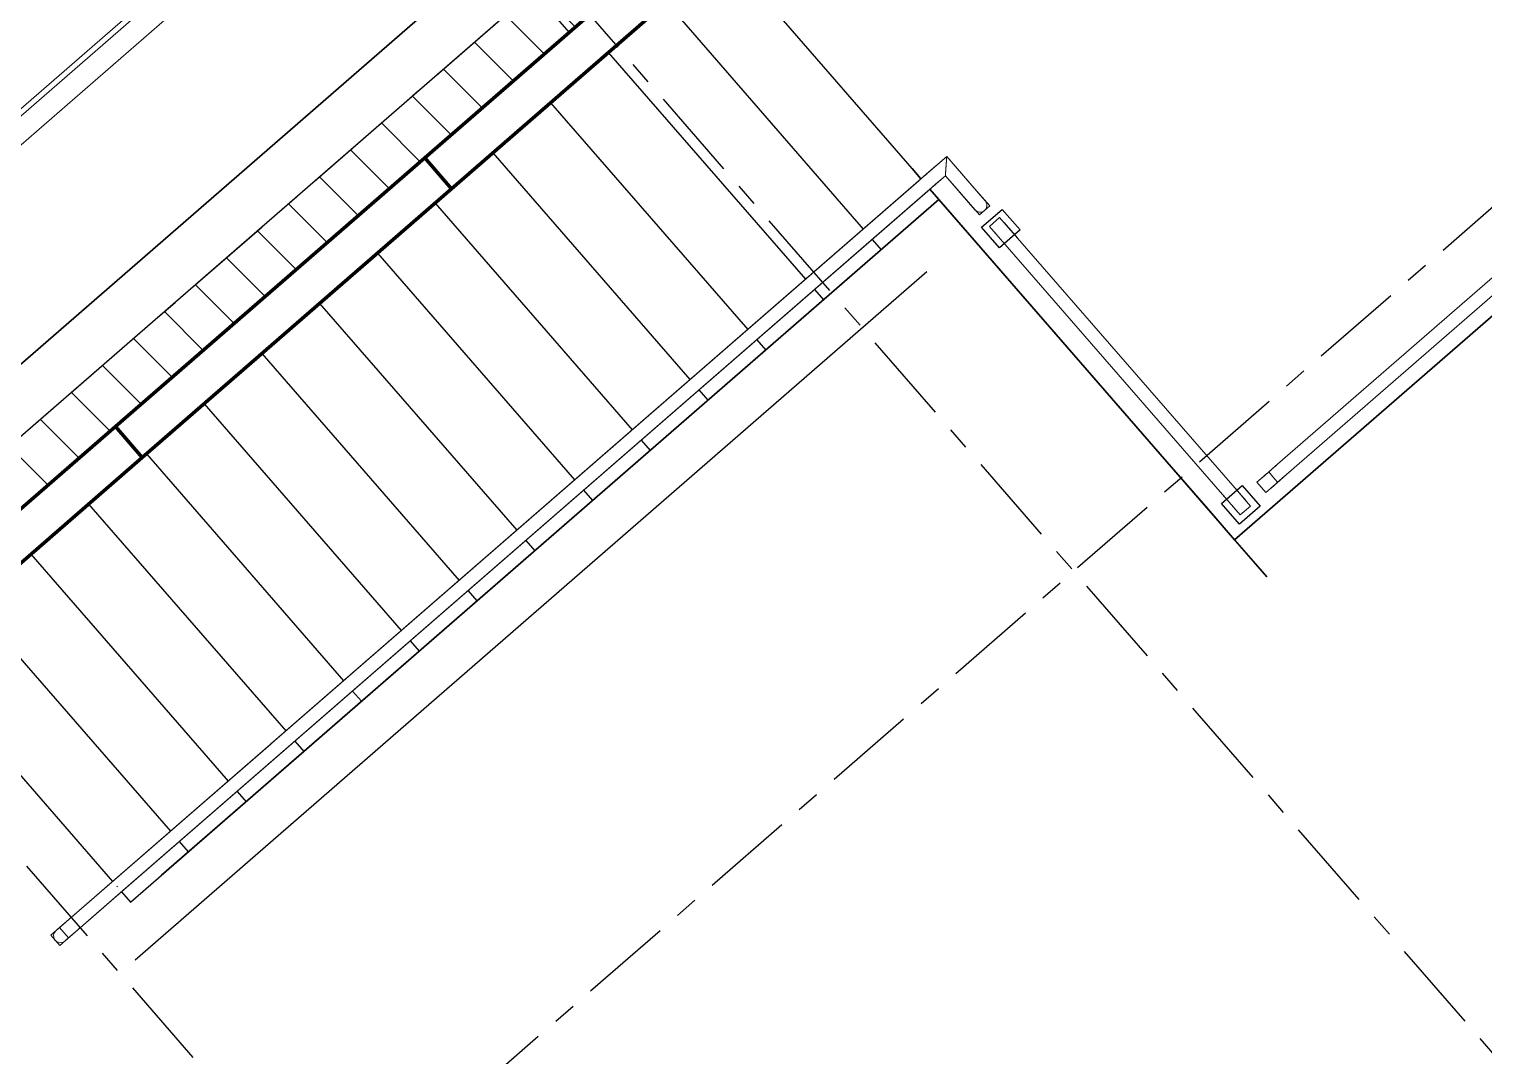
# Model space of a CAD drawing. Header units: millimetres. Extents: x -25371 to 2282244, y -90657 to 147824.
# Drawn here: x 2094679 to 2100004, y 10923 to 14682 of the extents above; entities that cross this region are included whole.
import ezdxf
from ezdxf.enums import TextEntityAlignment as Align

# ---------------------------------------------------------------- set-up
doc = ezdxf.new("R2010")
doc.units = ezdxf.units.MM
doc.linetypes.add('CENTER', pattern=[50.8, 31.75, -6.35, 6.35, -6.35])
doc.linetypes.add('TA_GL_000.90000', pattern=[2.475, 0.9, -0.225, 0.225, -0.225, 0.9])
for name, color, linetype in [('000 - 0_SYM_DWG_GRIDLINE_MAIN_COLOR_251', 7, 'Continuous'), ('000 - 0_SYM_DWG_SLOPE-SYM_TEXT_COLOR_3', 7, 'Continuous'), ('000 - EXISTING_BUILDING_MAIN_COLOR_1', 7, 'Continuous'), ('000 - EXISTING_BUILDING_MAIN_COLOR_251', 7, 'Continuous'), ('000 - GRID', 7, 'CENTER')]:
    doc.layers.add(name, color=color, linetype=linetype)
doc.styles.add('Arial', font='arial.ttf', dxfattribs={"height": 300})
doc.styles.add('TA', font='', dxfattribs={"height": 4.5})
doc.styles.get('TA').set_extended_font_data('Cordia New')

# ---------------------------------------------------------------- blocks, each defined once
blk = doc.blocks.new('ME_LIFT_CAR_STANDARD - S-2500Wx3300D-5440784-2505-01 EGRESS LEVEL PLAN')
at = {"layer": '000 - EXISTING_BUILDING_MAIN_COLOR_1', "color": 7, "lineweight": 9}
for p, q in [((-850, 2880), (-850, 250)), ((-850, 2880), (850, 2880)), ((850, 2880), (850, 250)), ((-770, 2800), (770, 2800)), ((-770, 2800), (-770, 250)), ((-750, 2800), (-750, 280)), ((-750, 2780), (750, 2780)), ((750, 2800), (750, 280)), ((770, 2800), (770, 250)), ((-650, 280), (-770, 280)), ((-650, 280), (-650, 230)), ((650, 280), (650, 230)), ((770, 280), (650, 280)), ((-850, 250), (-950, 250)), ((-950, 250), (-950, 170)), ((-650, 250), (-770, 250)), ((-700, 230), (-700, 190)), ((770, 250), (650, 250)), ((700, 230), (700, 190)), ((950, 250), (850, 250)), ((950, 250), (950, 170)), ((-650, 170), (-950, 170)), ((-950, 110), (-950, 160)), ((-950, 160), (-650, 160)), ((-650, 190), (-650, 170)), ((650, 190), (650, 170)), ((950, 170), (650, 170)), ((650, 160), (950, 160)), ((950, 160), (950, 110)), ((-650, 110), (-950, 110)), ((950, 110), (650, 110)), ((-750, 100), (-750, -110)), ((-650, 100), (-750, 100)), ((-650, -110), (-650, 100)), ((650, 100), (650, -100)), ((750, 100), (650, 100)), ((750, -100), (750, 100)), ((650, -100), (650, -110)), ((750, -110), (750, -100)), ((-750, -110), (-650, -110)), ((650, -110), (750, -110))]:
    blk.add_line(p, q, dxfattribs=at)
at = {"layer": '000 - EXISTING_BUILDING_MAIN_COLOR_1', "color": 7}
for p, q in [((-700, 230), (700, 230)), ((0, 230), (0, 190)), ((0, 160), (-750, 160)), ((-750, 160), (-750, 110)), ((-750, 110), (-750, 160)), ((-750, 160), (0, 160)), ((700, 190), (-700, 190)), ((0, 110), (0, 160)), ((0, 160), (0, 110)), ((750, 160), (0, 160)), ((0, 160), (0, 110)), ((0, 110), (0, 160)), ((0, 160), (750, 160)), ((750, 110), (750, 160)), ((750, 160), (750, 110)), ((-750, 110), (0, 110)), ((0, 110), (-750, 110)), ((0, 110), (750, 110)), ((750, 110), (0, 110)), ((-650, -200), (-650, 100)), ((650, 100), (-650, 100)), ((0, 100), (-433.3, -100)), ((0, 100), (433.3, -100)), ((650, -100), (650, 100)), ((-433.3, -100), (-607.8, -180.5)), ((433.3, -100), (650, -200)), ((650, -200), (650, -100)), ((-607.8, -180.5), (-650, -200)), ((-607.8, -200), (-650, -200)), ((650, -200), (-607.8, -200))]:
    blk.add_line(p, q, dxfattribs=at)
blk = doc.blocks.new('Top Rail Type - Top Rail_Internal_-3867038-2505-01 EGRESS LEVEL PLAN')
at = {"layer": '000 - EXISTING_BUILDING_MAIN_COLOR_1', "color": 7, "lineweight": 9}
for p, q in [((-1473.4, -3327.9), (-2379, -4115.2)), ((-2346.2, -4152.9), (-1440.6, -3365.7))]:
    blk.add_line(p, q, dxfattribs=at)
at = {"layer": '000 - EXISTING_BUILDING_MAIN_COLOR_1', "color": 7, "lineweight": 9, "flags": 128}
for points in [[(-1416.8, -3278.7), (-1416.8, -3278.8), (-1416.9, -3278.9), (-1417.2, -3279.1), (-1417.5, -3279.3), (-1417.9, -3279.7), (-1418.4, -3280.1), (-1419, -3280.6), (-1419.6, -3281.2), (-1420.4, -3281.9), (-1421.2, -3282.6), (-1422.1, -3283.4), (-1423.2, -3284.3), (-1424.2, -3285.2), (-1425.4, -3286.2), (-1426.6, -3287.3), (-1428, -3288.5), (-1429.3, -3289.7), (-1430.8, -3290.9), (-1432.3, -3292.3), (-1433.9, -3293.6), (-1435.6, -3295.1), (-1437.3, -3296.6), (-1439.1, -3298.1), (-1440.9, -3299.7), (-1442.8, -3301.3), (-1444.7, -3303), (-1446.7, -3304.7), (-1448.7, -3306.5), (-1450.8, -3308.3), (-1452.9, -3310.1), (-1455, -3311.9), (-1457.1, -3313.8), (-1459.3, -3315.7), (-1461.5, -3317.6), (-1463.7, -3319.6), (-1466, -3321.5), (-1468.2, -3323.5), (-1470.5, -3325.4), (-1472.8, -3327.4), (-1473.4, -3327.9)], [(-1440.6, -3365.7), (-1438.3, -3363.7), (-1436, -3361.7), (-1433.8, -3359.8), (-1431.5, -3357.8), (-1429.3, -3355.9), (-1427.1, -3354), (-1424.9, -3352.1), (-1422.8, -3350.2), (-1420.6, -3348.3), (-1418.5, -3346.5), (-1416.4, -3344.7), (-1414.4, -3342.9), (-1412.4, -3341.2), (-1410.5, -3339.5), (-1408.6, -3337.9), (-1406.8, -3336.3), (-1405, -3334.7), (-1403.2, -3333.2), (-1401.6, -3331.8), (-1400, -3330.4), (-1398.4, -3329), (-1396.9, -3327.7), (-1395.5, -3326.5), (-1394.2, -3325.3), (-1392.9, -3324.2), (-1391.7, -3323.2), (-1390.6, -3322.3), (-1389.6, -3321.4), (-1388.7, -3320.5), (-1387.8, -3319.8), (-1387, -3319.1), (-1386.3, -3318.5), (-1385.7, -3318), (-1385.2, -3317.5), (-1384.8, -3317.2), (-1384.4, -3316.9), (-1384.2, -3316.7), (-1384, -3316.5), (-1384, -3316.5), (-1384, -3316.4)], [(-2379, -4115.2), (-2381.3, -4117.2), (-2383.5, -4119.1), (-2385.8, -4121.1), (-2388, -4123), (-2390.3, -4125), (-2392.5, -4126.9), (-2394.7, -4128.8), (-2396.8, -4130.7), (-2399, -4132.5), (-2401.1, -4134.3), (-2403.1, -4136.1), (-2405.2, -4137.9), (-2407.1, -4139.6), (-2409.1, -4141.3), (-2411, -4143), (-2412.8, -4144.6), (-2414.6, -4146.1), (-2416.3, -4147.6), (-2418, -4149.1), (-2419.6, -4150.5), (-2421.2, -4151.8), (-2422.6, -4153.1), (-2424, -4154.3), (-2425.4, -4155.5), (-2426.6, -4156.6), (-2427.8, -4157.6), (-2428.9, -4158.6), (-2430, -4159.5), (-2430.9, -4160.3), (-2431.8, -4161), (-2432.5, -4161.7), (-2433.2, -4162.3), (-2433.8, -4162.9), (-2434.4, -4163.3), (-2434.8, -4163.7), (-2435.1, -4164), (-2435.4, -4164.2), (-2435.5, -4164.3), (-2435.6, -4164.4), (-2435.6, -4164.4)], [(-2402.8, -4202.1), (-2402.8, -4202.1), (-2402.6, -4202), (-2402.4, -4201.8), (-2402.1, -4201.5), (-2401.7, -4201.1), (-2401.2, -4200.7), (-2400.6, -4200.2), (-2399.9, -4199.6), (-2399.2, -4199), (-2398.3, -4198.2), (-2397.4, -4197.4), (-2396.4, -4196.6), (-2395.3, -4195.6), (-2394.2, -4194.6), (-2392.9, -4193.5), (-2391.6, -4192.4), (-2390.2, -4191.2), (-2388.8, -4189.9), (-2387.2, -4188.6), (-2385.6, -4187.2), (-2384, -4185.8), (-2382.3, -4184.3), (-2380.5, -4182.7), (-2378.7, -4181.1), (-2376.8, -4179.5), (-2374.9, -4177.8), (-2372.9, -4176.1), (-2370.9, -4174.4), (-2368.8, -4172.6), (-2366.7, -4170.8), (-2364.6, -4168.9), (-2362.4, -4167), (-2360.3, -4165.1), (-2358.1, -4163.2), (-2355.8, -4161.3), (-2353.6, -4159.3), (-2351.3, -4157.4), (-2349.1, -4155.4), (-2346.8, -4153.5), (-2346.2, -4152.9)]]:
    blk.add_lwpolyline(points, dxfattribs=at)
blk = doc.blocks.new('Top Rail Type - Top Rail_Internal_-V61-2505-01 EGRESS LEVEL PLAN')
at = {"layer": '000 - EXISTING_BUILDING_MAIN_COLOR_1', "color": 7, "lineweight": 9}
for p, q in [((-1397.9, -3262.3), (-1473.4, -3327.9)), ((-1365.1, -3300), (-1440.6, -3365.7)), ((-1365.1, -3300), (-1397.9, -3262.3)), ((-1473.4, -3327.9), (-2379, -4115.2)), ((-1440.6, -3365.7), (-2346.2, -4152.9)), ((-2379, -4115.2), (-2454.5, -4180.8)), ((-2346.2, -4152.9), (-2421.7, -4218.5)), ((-2421.7, -4218.5), (-2454.5, -4180.8))]:
    blk.add_line(p, q, dxfattribs=at)
blk = doc.blocks.new('System Panel - DPA-AR_Facade_Solid Panel 150mm-5074408-2505-01 EGRESS LEVEL PLAN')
at = {"layer": '000 - EXISTING_BUILDING_MAIN_COLOR_1', "color": 7, "lineweight": 70}
for p, q in [((750, -50), (-750, -50)), ((-750, -50), (-750, -200)), ((750, -200), (750, -50)), ((-750, -200), (750, -200))]:
    blk.add_line(p, q, dxfattribs=at)
blk = doc.blocks.new('DPA_DR-SG-SW1 - D10_1300x2150 mm-5230762-2505-01 EGRESS LEVEL PLAN')
at = {"layer": '000 - EXISTING_BUILDING_MAIN_COLOR_251', "color": 7}
for p, q in [((-650, 18.65), (-600, 18.65)), ((-650, -81.35), (-650, 18.65)), ((-600, 18.65), (-600, -38.35)), ((600, 18.65), (650, 18.65)), ((600, -38.35), (600, 18.65)), ((650, 18.65), (650, -81.35)), ((-615, -38.35), (-615, -81.35)), ((-600, -38.35), (-615, -38.35)), ((615, -38.35), (600, -38.35)), ((615, -81.35), (615, -38.35)), ((-615, -81.35), (-650, -81.35)), ((572, -81.35), (615, -81.35)), ((572, -1311.35), (572, -81.35)), ((615, -81.35), (615, -1311.35)), ((650, -81.35), (615, -81.35)), ((615, -1311.35), (572, -1311.35))]:
    blk.add_line(p, q, dxfattribs=at)
at = {"layer": '000 - EXISTING_BUILDING_MAIN_COLOR_251', "color": 7, "lineweight": 35}
for p, q in [((-650, 18.65), (-650, -81.35)), ((-600, 18.65), (-650, 18.65)), ((-600, -38.35), (-600, 18.65)), ((600, 18.65), (600, -38.35)), ((650, 18.65), (600, 18.65)), ((650, -81.35), (650, 18.65)), ((-615, -81.35), (-615, -38.35)), ((-615, -38.35), (-600, -38.35)), ((600, -38.35), (615, -38.35)), ((615, -38.35), (615, -81.35)), ((-650, -81.35), (-615, -81.35)), ((615, -81.35), (650, -81.35))]:
    blk.add_line(p, q, dxfattribs=at)
at = {"layer": '000 - EXISTING_BUILDING_MAIN_COLOR_251', "color": 7}
blk.add_arc((615, -81.35), 1230, 180, 270, dxfattribs=at)
blk = doc.blocks.new('Handrail Type - Handrail_Internal_-5724926-2505-01 EGRESS LEVEL PLAN')
at = {"layer": '000 - EXISTING_BUILDING_MAIN_COLOR_251', "color": 7, "lineweight": 9}
for p, q in [((-1416.8, -3278.7), (-1473.4, -3327.9)), ((-1473.4, -3327.9), (-2379, -4115.2)), ((-1440.5, -3365.6), (-1384, -3316.4)), ((-2346.2, -4152.9), (-1440.6, -3365.7)), ((-2379, -4115.2), (-2435.6, -4164.4)), ((-2402.8, -4202.1), (-2346.2, -4152.9))]:
    blk.add_line(p, q, dxfattribs=at)
blk = doc.blocks.new('Handrail Type - Handrail_Internal_-V177-2505-01 EGRESS LEVEL PLAN')
at = {"layer": '000 - EXISTING_BUILDING_MAIN_COLOR_251', "color": 7, "lineweight": 9}
for p, q in [((-1416.8, -3278.7), (-1473.4, -3327.9)), ((-1473.4, -3327.9), (-2379, -4115.2)), ((-1384, -3316.4), (-1440.5, -3365.6)), ((-1440.6, -3365.7), (-2346.2, -4152.9)), ((-2379, -4115.2), (-2435.6, -4164.4)), ((-2346.2, -4152.9), (-2402.8, -4202.1))]:
    blk.add_line(p, q, dxfattribs=at)
blk = doc.blocks.new('Top Rail Type - Top Rail_Internal_-5725755-2505-01 EGRESS LEVEL PLAN')
at = {"layer": '000 - EXISTING_BUILDING_MAIN_COLOR_1', "color": 7, "lineweight": 9}
for p, q in [((-3965, 64.6), (-3829.2, -91.5)), ((-3791.5, -58.7), (-3927.2, 97.4)), ((-3829.2, -91.5), (-1269.1, -3036.6)), ((-1231.4, -3003.8), (-3791.5, -58.7)), ((-1142.2, -3106.3), (-1206.2, -3032.8)), ((-1243.9, -3065.6), (-1212.8, -3101.4)), ((-1212.8, -3101.4), (-1280.7, -3160.4)), ((-1247.9, -3198.2), (-1142.2, -3106.3))]:
    blk.add_line(p, q, dxfattribs=at)
at = {"layer": '000 - EXISTING_BUILDING_MAIN_COLOR_1', "color": 7, "lineweight": 9, "flags": 128}
for points in [[(-4014.2, 121.2), (-4014.1, 121.2), (-4014, 121), (-4013.8, 120.8), (-4013.5, 120.5), (-4013.2, 120.1), (-4012.7, 119.6), (-4012.2, 119), (-4011.7, 118.3), (-4011, 117.6), (-4010.3, 116.7), (-4009.5, 115.8), (-4008.6, 114.8), (-4007.7, 113.7), (-4006.6, 112.6), (-4005.6, 111.3), (-4004.4, 110), (-4003.2, 108.6), (-4001.9, 107.2), (-4000.6, 105.6), (-3999.2, 104), (-3997.8, 102.4), (-3996.3, 100.7), (-3994.8, 98.9), (-3993.2, 97.1), (-3991.5, 95.2), (-3989.9, 93.3), (-3988.1, 91.3), (-3986.4, 89.3), (-3984.6, 87.2), (-3982.8, 85.1), (-3980.9, 83), (-3979.1, 80.8), (-3977.2, 78.6), (-3975.2, 76.4), (-3973.3, 74.2), (-3971.4, 72), (-3969.4, 69.7), (-3967.4, 67.5), (-3965.5, 65.2), (-3965, 64.6)], [(-3927.2, 97.4), (-3929.2, 99.7), (-3931.1, 101.9), (-3933.1, 104.2), (-3935.1, 106.4), (-3937, 108.6), (-3938.9, 110.9), (-3940.8, 113), (-3942.7, 115.2), (-3944.5, 117.3), (-3946.4, 119.4), (-3948.2, 121.5), (-3949.9, 123.5), (-3951.7, 125.5), (-3953.4, 127.5), (-3955, 129.4), (-3956.6, 131.2), (-3958.2, 133), (-3959.7, 134.7), (-3961.1, 136.4), (-3962.5, 138), (-3963.9, 139.6), (-3965.1, 141), (-3966.4, 142.4), (-3967.5, 143.8), (-3968.6, 145), (-3969.6, 146.2), (-3970.6, 147.3), (-3971.5, 148.4), (-3972.3, 149.3), (-3973.1, 150.2), (-3973.8, 150.9), (-3974.4, 151.6), (-3974.9, 152.2), (-3975.3, 152.8), (-3975.7, 153.2), (-3976, 153.5), (-3976.2, 153.8), (-3976.4, 153.9), (-3976.4, 154), (-3976.4, 154)], [(-3813.3, -68.6), (-3814.9, -69.9), (-3816.4, -71.3)], [(-3816.4, -71.3), (-3814.9, -69.9), (-3813.3, -68.6)], [(-1206.2, -3032.8), (-1208.2, -3030.5), (-1210.1, -3028.2), (-1212.1, -3026), (-1214, -3023.7), (-1216, -3021.5), (-1217.9, -3019.3), (-1219.8, -3017.1), (-1221.7, -3015), (-1223.5, -3012.8), (-1225.4, -3010.7), (-1227.2, -3008.6), (-1228.9, -3006.6), (-1230.7, -3004.6), (-1231.4, -3003.8)], [(-1269.1, -3036.6), (-1267.4, -3038.6), (-1265.6, -3040.6), (-1263.9, -3042.6), (-1262, -3044.7), (-1260.2, -3046.8), (-1258.3, -3049), (-1256.4, -3051.2), (-1254.5, -3053.4), (-1252.6, -3055.6), (-1250.7, -3057.8), (-1248.7, -3060.1), (-1246.7, -3062.3), (-1244.8, -3064.6), (-1243.9, -3065.6)], [(-1280.7, -3160.4), (-1283, -3162.4), (-1285.2, -3164.4), (-1287.5, -3166.3), (-1289.7, -3168.3), (-1292, -3170.2), (-1294.2, -3172.1), (-1296.4, -3174), (-1298.5, -3175.9), (-1300.6, -3177.8), (-1302.8, -3179.6), (-1304.8, -3181.4), (-1306.8, -3183.2), (-1308.8, -3184.9), (-1310.8, -3186.6), (-1312.7, -3188.2), (-1314.5, -3189.8), (-1316.3, -3191.4), (-1318, -3192.9), (-1319.7, -3194.3), (-1321.3, -3195.7), (-1322.9, -3197.1), (-1324.3, -3198.4), (-1325.7, -3199.6), (-1327.1, -3200.8), (-1328.3, -3201.9), (-1329.5, -3202.9), (-1330.6, -3203.8), (-1331.7, -3204.7), (-1332.6, -3205.6), (-1333.5, -3206.3), (-1334.2, -3207), (-1334.9, -3207.6), (-1335.5, -3208.1), (-1336.1, -3208.6), (-1336.5, -3208.9), (-1336.8, -3209.2), (-1337.1, -3209.4), (-1337.2, -3209.6), (-1337.3, -3209.6), (-1337.3, -3209.7)], [(-1304.5, -3247.4), (-1304.5, -3247.3), (-1304.3, -3247.2), (-1304.1, -3247), (-1303.8, -3246.8), (-1303.4, -3246.4), (-1302.9, -3246), (-1302.3, -3245.5), (-1301.6, -3244.9), (-1300.9, -3244.2), (-1300, -3243.5), (-1299.1, -3242.7), (-1298.1, -3241.8), (-1297, -3240.9), (-1295.9, -3239.9), (-1294.6, -3238.8), (-1293.3, -3237.6), (-1291.9, -3236.4), (-1290.5, -3235.2), (-1288.9, -3233.8), (-1287.3, -3232.5), (-1285.7, -3231), (-1284, -3229.5), (-1282.2, -3228), (-1280.4, -3226.4), (-1278.5, -3224.8), (-1276.6, -3223.1), (-1274.6, -3221.4), (-1272.6, -3219.6), (-1270.5, -3217.8), (-1268.4, -3216), (-1266.3, -3214.2), (-1264.1, -3212.3), (-1262, -3210.4), (-1259.7, -3208.5), (-1257.5, -3206.5), (-1255.3, -3204.6), (-1253, -3202.6), (-1250.8, -3200.7), (-1248.5, -3198.7), (-1247.9, -3198.2)]]:
    blk.add_lwpolyline(points, dxfattribs=at)
at = {"layer": '000 - EXISTING_BUILDING_MAIN_COLOR_1', "color": 7, "lineweight": 9}
for centre, start, end in [((-3995.3, 137.6), 40.9999, 220.9999), ((-1320.9, -3228.5), 130.9999, 310.9999)]:
    blk.add_arc(centre, 25, start, end, dxfattribs=at)
for points in [[(-1142.2, -3106.3), (-1142.3, -3106.3), (-1142.9, -3106.3), (-1144.8, -3106.1), (-1146.9, -3106), (-1149, -3105.9), (-1151, -3105.7), (-1153.1, -3105.6), (-1155.4, -3105.4), (-1157.9, -3105.2), (-1159.9, -3105.1), (-1161.9, -3105), (-1164, -3104.8), (-1166.2, -3104.7), (-1168.4, -3104.5), (-1170.6, -3104.4), (-1172.9, -3104.2), (-1175.2, -3104), (-1177.5, -3103.9), (-1179.8, -3103.7), (-1182.1, -3103.5), (-1184.4, -3103.4), (-1186.6, -3103.2), (-1188.9, -3103.1), (-1191, -3102.9), (-1193.1, -3102.8), (-1195.2, -3102.6), (-1197.1, -3102.5), (-1199.6, -3102.3), (-1201.9, -3102.2), (-1204, -3102), (-1206, -3101.9), (-1208.1, -3101.7), (-1210.2, -3101.6), (-1212.2, -3101.4), (-1212.8, -3101.4), (-1212.8, -3101.4)], [(-1212.8, -3101.4), (-1212.8, -3101.4), (-1212.2, -3101.4), (-1210.2, -3101.6), (-1208.1, -3101.7), (-1206, -3101.9), (-1204, -3102), (-1201.9, -3102.2), (-1199.6, -3102.3), (-1197.1, -3102.5), (-1195.2, -3102.6), (-1193.1, -3102.8), (-1191, -3102.9), (-1188.9, -3103.1), (-1186.6, -3103.2), (-1184.4, -3103.4), (-1182.1, -3103.5), (-1179.8, -3103.7), (-1177.5, -3103.9), (-1175.2, -3104), (-1172.9, -3104.2), (-1170.6, -3104.4), (-1168.4, -3104.5), (-1166.2, -3104.7), (-1164, -3104.8), (-1161.9, -3105), (-1159.9, -3105.1), (-1157.9, -3105.2), (-1155.4, -3105.4), (-1153.1, -3105.6), (-1151, -3105.7), (-1149, -3105.9), (-1146.9, -3106), (-1144.8, -3106.1), (-1142.9, -3106.3), (-1142.3, -3106.3), (-1142.2, -3106.3)]]:
    blk.add_open_spline(points, degree=3, knots=[-1, -1, -1, -1, -0.916667, -0.875, -0.833333, -0.791667, -0.770833, -0.75, -0.708333, -0.6875, -0.666667, -0.645833, -0.625, -0.604167, -0.583333, -0.5625, -0.541667, -0.520833, -0.5, -0.479167, -0.458333, -0.4375, -0.416667, -0.395833, -0.375, -0.354167, -0.333333, -0.3125, -0.291667, -0.25, -0.229167, -0.208333, -0.166667, -0.125, -0.083333, 0, 0, 0, 0], dxfattribs=at)
blk = doc.blocks.new('Top Rail Type - Top Rail_Internal_-V178-2505-01 EGRESS LEVEL PLAN')
at = {"layer": '000 - EXISTING_BUILDING_MAIN_COLOR_1', "color": 7, "lineweight": 9}
for p, q in [((-3992.8, 172.9), (-4030.6, 140.1)), ((-3992.8, 172.9), (-3964.6, 140.4)), ((-4030.6, 140.1), (-4002.3, 107.6)), ((-3964.6, 140.4), (-4002.3, 107.6)), ((-3964.6, 140.4), (-4002.3, 107.6)), ((-4002.3, 107.6), (-3965, 64.6)), ((-3964.6, 140.4), (-3927.2, 97.4)), ((-3965, 64.6), (-3833.7, -86.3)), ((-3927.2, 97.4), (-3796, -53.5)), ((-3833.7, -86.3), (-1277.5, -3027)), ((-3796, -53.5), (-1239.8, -2994.2)), ((-1277.5, -3027), (-1243.9, -3065.6)), ((-1239.8, -2994.2), (-1206.2, -3032.8)), ((-1206.2, -3032.8), (-1142.2, -3106.3)), ((-1243.9, -3065.6), (-1212.8, -3101.4)), ((-1212.8, -3101.4), (-1280.7, -3160.4)), ((-1142.2, -3106.3), (-1247.9, -3198.2)), ((-1280.7, -3160.4), (-1356.2, -3226.1)), ((-1323.4, -3263.8), (-1356.2, -3226.1)), ((-1247.9, -3198.2), (-1323.4, -3263.8))]:
    blk.add_line(p, q, dxfattribs=at)
blk = doc.blocks.new('Top Rail Type - Top Rail_Internal_-5726028-2505-01 EGRESS LEVEL PLAN')
at = {"layer": '000 - EXISTING_BUILDING_MAIN_COLOR_1', "color": 7, "lineweight": 9}
for p, q in [((-2306.6, -4349.9), (448.9, -7519.7)), ((486.6, -7486.9), (-2268.8, -4317.1))]:
    blk.add_line(p, q, dxfattribs=at)
at = {"layer": '000 - EXISTING_BUILDING_MAIN_COLOR_1', "color": 7, "lineweight": 9, "flags": 128}
for points in [[(-2355.8, -4293.3), (-2355.7, -4293.3), (-2355.6, -4293.5), (-2355.4, -4293.7), (-2355.2, -4294), (-2354.8, -4294.4), (-2354.4, -4294.9), (-2353.9, -4295.5), (-2353.3, -4296.2), (-2352.6, -4296.9), (-2351.9, -4297.8), (-2351.1, -4298.7), (-2350.2, -4299.7), (-2349.3, -4300.8), (-2348.3, -4301.9), (-2347.2, -4303.2), (-2346, -4304.5), (-2344.8, -4305.9), (-2343.6, -4307.3), (-2342.2, -4308.9), (-2340.9, -4310.5), (-2339.4, -4312.1), (-2337.9, -4313.8), (-2336.4, -4315.6), (-2334.8, -4317.4), (-2333.2, -4319.3), (-2331.5, -4321.2), (-2329.8, -4323.2), (-2328, -4325.2), (-2326.2, -4327.3), (-2324.4, -4329.4), (-2322.6, -4331.5), (-2320.7, -4333.7), (-2318.8, -4335.8), (-2316.9, -4338.1), (-2314.9, -4340.3), (-2313, -4342.5), (-2311, -4344.8), (-2309.1, -4347), (-2307.1, -4349.3), (-2306.6, -4349.9)], [(-2268.8, -4317.1), (-2270.8, -4314.8), (-2272.8, -4312.6), (-2274.7, -4310.3), (-2276.7, -4308.1), (-2278.6, -4305.8), (-2280.5, -4303.6), (-2282.4, -4301.5), (-2284.3, -4299.3), (-2286.2, -4297.2), (-2288, -4295.1), (-2289.8, -4293), (-2291.6, -4291), (-2293.3, -4289), (-2295, -4287), (-2296.6, -4285.1), (-2298.2, -4283.3), (-2299.8, -4281.5), (-2301.3, -4279.8), (-2302.7, -4278.1), (-2304.1, -4276.5), (-2305.5, -4274.9), (-2306.8, -4273.5), (-2308, -4272.1), (-2309.2, -4270.7), (-2310.2, -4269.5), (-2311.3, -4268.3), (-2312.2, -4267.2), (-2313.1, -4266.1), (-2314, -4265.2), (-2314.7, -4264.3), (-2315.4, -4263.6), (-2316, -4262.9), (-2316.5, -4262.3), (-2317, -4261.7), (-2317.3, -4261.3), (-2317.6, -4261), (-2317.8, -4260.7), (-2318, -4260.6), (-2318, -4260.5), (-2318, -4260.5)], [(535.8, -7543.5), (535.8, -7543.4), (535.7, -7543.3), (535.5, -7543.1), (535.2, -7542.8), (534.8, -7542.3), (534.4, -7541.9), (533.9, -7541.3), (533.3, -7540.6), (532.7, -7539.8), (531.9, -7539), (531.1, -7538.1), (530.2, -7537.1), (529.3, -7536), (528.3, -7534.8), (527.2, -7533.6), (526.1, -7532.3), (524.9, -7530.9), (523.6, -7529.4), (522.3, -7527.9), (520.9, -7526.3), (519.4, -7524.7), (518, -7522.9), (516.4, -7521.2), (514.8, -7519.3), (513.2, -7517.5), (511.5, -7515.5), (509.8, -7513.6), (508, -7511.5), (506.3, -7509.5), (504.4, -7507.4), (502.6, -7505.3), (500.7, -7503.1), (498.8, -7500.9), (496.9, -7498.7), (495, -7496.5), (493, -7494.3), (491.1, -7492), (489.1, -7489.7), (487.1, -7487.5), (486.6, -7486.9)], [(448.9, -7519.7), (450.8, -7521.9), (452.8, -7524.2), (454.8, -7526.5), (456.7, -7528.7), (458.6, -7530.9), (460.6, -7533.1), (462.5, -7535.3), (464.3, -7537.5), (466.2, -7539.6), (468, -7541.7), (469.8, -7543.8), (471.6, -7545.8), (473.3, -7547.8), (475, -7549.7), (476.7, -7551.6), (478.3, -7553.5), (479.8, -7555.3), (481.3, -7557), (482.8, -7558.7), (484.2, -7560.3), (485.5, -7561.8), (486.8, -7563.3), (488, -7564.7), (489.2, -7566), (490.3, -7567.3), (491.3, -7568.5), (492.3, -7569.6), (493.2, -7570.6), (494, -7571.6), (494.7, -7572.4), (495.4, -7573.2), (496, -7573.9), (496.5, -7574.5), (497, -7575), (497.4, -7575.5), (497.7, -7575.8), (497.9, -7576), (498, -7576.2), (498.1, -7576.3), (498.1, -7576.3)]]:
    blk.add_lwpolyline(points, dxfattribs=at)
blk = doc.blocks.new('Top Rail Type - Top Rail_Internal_-V179-2505-01 EGRESS LEVEL PLAN')
at = {"layer": '000 - EXISTING_BUILDING_MAIN_COLOR_1', "color": 7, "lineweight": 9}
for p, q in [((-2372.2, -4274.4), (-2334.5, -4241.6)), ((-2306.2, -4274.1), (-2334.5, -4241.6)), ((-2343.9, -4306.9), (-2372.2, -4274.4)), ((-2334.8, -4317.4), (-2343.9, -4306.9)), ((-2334.8, -4317.4), (-2314.5, -4299.8)), ((-2334.8, -4317.4), (-2314.5, -4299.8)), ((-2314.3, -4299.6), (-2297.1, -4284.6)), ((-2314.3, -4299.6), (-2297.1, -4284.6)), ((-2297.1, -4284.6), (-2306.2, -4274.1)), ((-2268.8, -4317.1), (-2297.1, -4284.6)), ((-2306.6, -4349.9), (-2334.8, -4317.4)), ((448.9, -7519.7), (-2306.6, -4349.9)), ((486.6, -7486.9), (-2268.8, -4317.1)), ((514.8, -7519.4), (486.6, -7486.9)), ((477.1, -7552.2), (448.9, -7519.7)), ((486.2, -7562.7), (477.1, -7552.2)), ((486.2, -7562.7), (524, -7529.9)), ((486.2, -7562.7), (524, -7529.9)), ((524, -7529.9), (514.8, -7519.4)), ((552.2, -7562.3), (524, -7529.9)), ((514.5, -7595.1), (486.2, -7562.7)), ((514.5, -7595.1), (552.2, -7562.3))]:
    blk.add_line(p, q, dxfattribs=at)
blk = doc.blocks.new('Handrail Type - Handrail_Internal_-5726039-2505-01 EGRESS LEVEL PLAN')
at = {"layer": '000 - EXISTING_BUILDING_MAIN_COLOR_251', "color": 7, "lineweight": 9}
for p, q in [((-2355.8, -4293.3), (-2306.6, -4349.9)), ((-2268.8, -4317.1), (-2318, -4260.5)), ((-2306.6, -4349.9), (448.9, -7519.7)), ((486.6, -7486.9), (-2268.8, -4317.1)), ((535.8, -7543.5), (486.6, -7486.9)), ((448.9, -7519.7), (498.1, -7576.3))]:
    blk.add_line(p, q, dxfattribs=at)
blk = doc.blocks.new('Handrail Type - Handrail_Internal_-V180-2505-01 EGRESS LEVEL PLAN')
at = {"layer": '000 - EXISTING_BUILDING_MAIN_COLOR_251', "color": 7, "lineweight": 9}
for p, q in [((-2306.6, -4349.9), (-2355.8, -4293.3)), ((-2268.8, -4317.1), (-2318, -4260.5)), ((448.9, -7519.7), (-2306.6, -4349.9)), ((486.6, -7486.9), (-2268.8, -4317.1)), ((535.8, -7543.5), (486.6, -7486.9)), ((498.1, -7576.3), (448.9, -7519.7))]:
    blk.add_line(p, q, dxfattribs=at)
blk = doc.blocks.new('Handrail Type - Handrail_Internal_-5735922-2505-01 EGRESS LEVEL PLAN')
at = {"layer": '000 - EXISTING_BUILDING_MAIN_COLOR_251', "color": 7, "lineweight": 9}
for p, q in [((-4014.2, 121.2), (-3965, 64.6)), ((-3927.2, 97.4), (-3976.4, 154)), ((-3965, 64.6), (-3829.2, -91.5)), ((-3791.5, -58.7), (-3927.2, 97.4)), ((-3829.2, -91.5), (-1257.5, -3050)), ((-3293, -632.2), (-3791.5, -58.7)), ((-1219.7, -3017.2), (-3292.7, -632.5)), ((-1142.2, -3106.3), (-1219.7, -3017.2)), ((-1257.5, -3050), (-1212.8, -3101.4)), ((-1212.8, -3101.4), (-1280.7, -3160.4)), ((-1247.9, -3198.2), (-1142.2, -3106.3)), ((-1280.7, -3160.4), (-1337.3, -3209.7)), ((-1304.5, -3247.4), (-1247.9, -3198.2))]:
    blk.add_line(p, q, dxfattribs=at)
for points in [[(-1212.8, -3101.4), (-1212.8, -3101.4), (-1212.2, -3101.4), (-1210.2, -3101.6), (-1208.1, -3101.7), (-1206, -3101.9), (-1204, -3102), (-1201.9, -3102.2), (-1199, -3102.4), (-1195.8, -3102.6), (-1193.1, -3102.8), (-1191, -3102.9), (-1188.9, -3103.1), (-1186.6, -3103.2), (-1184.4, -3103.4), (-1182.1, -3103.5), (-1179.8, -3103.7), (-1177.5, -3103.9), (-1175.2, -3104), (-1172.9, -3104.2), (-1170.6, -3104.4), (-1168.4, -3104.5), (-1166.2, -3104.7), (-1164, -3104.8), (-1161.9, -3105), (-1159.9, -3105.1), (-1157.9, -3105.2), (-1155.4, -3105.4), (-1153.1, -3105.6), (-1151, -3105.7), (-1149, -3105.9), (-1146.9, -3106), (-1144.8, -3106.1), (-1142.9, -3106.3), (-1142.3, -3106.3), (-1142.2, -3106.3)], [(-1142.2, -3106.3), (-1142.3, -3106.3), (-1142.9, -3106.3), (-1144.8, -3106.1), (-1146.9, -3106), (-1149, -3105.9), (-1151, -3105.7), (-1153.1, -3105.6), (-1156, -3105.4), (-1159.2, -3105.1), (-1161.9, -3105), (-1164, -3104.8), (-1166.2, -3104.7), (-1168.4, -3104.5), (-1170.6, -3104.4), (-1172.9, -3104.2), (-1175.2, -3104), (-1177.5, -3103.9), (-1179.8, -3103.7), (-1182.1, -3103.5), (-1184.4, -3103.4), (-1186.6, -3103.2), (-1188.9, -3103.1), (-1191, -3102.9), (-1193.1, -3102.8), (-1195.2, -3102.6), (-1197.1, -3102.5), (-1199.6, -3102.3), (-1201.9, -3102.2), (-1204, -3102), (-1206, -3101.9), (-1208.1, -3101.7), (-1210.2, -3101.6), (-1212.2, -3101.4), (-1212.8, -3101.4), (-1212.8, -3101.4)]]:
    blk.add_open_spline(points, degree=3, knots=[0, 0, 0, 0, 0.083333, 0.125, 0.166667, 0.208333, 0.229167, 0.25, 0.291667, 0.333333, 0.354167, 0.375, 0.395833, 0.416667, 0.4375, 0.458333, 0.479167, 0.5, 0.520833, 0.541667, 0.5625, 0.583333, 0.604167, 0.625, 0.645833, 0.666667, 0.6875, 0.708333, 0.75, 0.770833, 0.791667, 0.833333, 0.875, 0.916667, 1, 1, 1, 1], dxfattribs=at)
blk = doc.blocks.new('Handrail Type - Handrail_Internal_-V182-2505-01 EGRESS LEVEL PLAN')
at = {"layer": '000 - EXISTING_BUILDING_MAIN_COLOR_251', "color": 7, "lineweight": 9}
for p, q in [((-4014.2, 121.2), (-3834.1, -85.9)), ((-3976.4, 154), (-3796, -53.5)), ((-3833.7, -86.3), (-1262, -3044.8)), ((-3796, -53.5), (-3293, -632.2)), ((-3292.7, -632.5), (-1224.3, -3012)), ((-1224.3, -3012), (-1142.2, -3106.3)), ((-1262, -3044.8), (-1212.8, -3101.4)), ((-1212.8, -3101.4), (-1337.3, -3209.7)), ((-1142.2, -3106.3), (-1304.5, -3247.4))]:
    blk.add_line(p, q, dxfattribs=at)
blk = doc.blocks.new('A$C4b8f3cd2')
at = {"layer": '000 - EXISTING_BUILDING_MAIN_COLOR_251', "lineweight": 9}
h = blk.add_hatch(dxfattribs=at)
h.set_pattern_fill('FP_3', style=0, pattern_type=2)
h.set_pattern_definition([(45, (-24258.22, 8816.59), (-106.066, 106.066), [])])
h.paths.add_polyline_path([(-21068.7, 3092.6), (-20917.8, 3223.8), (-22623.7, 5186.2), (-22774.6, 5055), (-21068.7, 3092.6)])
h.paths.add_polyline_path([(-23627.5, 6036.1), (-23476.5, 6167.3), (-24263.7, 7072.9), (-24376.9, 6974.4), (-24508.1, 7125.4), (-24394.9, 7223.8), (-26559.9, 9714.3), (-26710.8, 9583.1), (-23741.5, 6167.3)])
at = {"layer": '000 - EXISTING_BUILDING_MAIN_COLOR_1', "color": 7}
for p, q in [((-24545.8, 7092.6), (-26973.2, 9885)), ((-26973.2, 9885), (-24545.8, 7092.6)), ((-26973.2, 9885), (-24545.8, 7092.6)), ((-24545.8, 7092.6), (-26973.2, 9885)), ((-24244, 7355), (-26408.9, 9845.6)), ((-24244, 7355), (-26408.9, 9845.5)), ((-26408.9, 9845.5), (-24244, 7355)), ((-27086.5, 9786.6), (-24153.9, 6413)), ((-24048.7, 6292.1), (-27086.5, 9786.6)), ((-24394.9, 7223.8), (-26559.9, 9714.3)), ((-26710.8, 9583.1), (-24021, 6488.8)), ((-26824, 9484.7), (-27654.2, 8763)), ((-26640.3, 9273.4), (-27470.5, 8551.7)), ((-26640.3, 9273.4), (-26456.6, 9062.1)), ((-26456.6, 9062.1), (-27286.8, 8340.4)), ((-26456.6, 9062.1), (-26273, 8850.8)), ((-26273, 8850.8), (-27103.1, 8129.1)), ((-26273, 8850.8), (-26089.3, 8639.4)), ((-25423.2, 5782.7), (-27942.7, 8681.1)), ((-27692, 8730.2), (-27729.7, 8697.4)), ((-27729.7, 8697.4), (-25157.9, 5739)), ((-26089.3, 8639.4), (-26919.4, 7917.8)), ((-26089.3, 8639.4), (-25905.6, 8428.1)), ((-25157.9, 5739), (-27631.3, 8584.2)), ((-27508.3, 8518.9), (-27546, 8486.1)), ((-25905.6, 8428.1), (-26735.7, 7706.5)), ((-25905.6, 8428.1), (-25721.9, 8216.8)), ((-27324.6, 8307.6), (-27362.3, 8274.8)), ((-25721.9, 8216.8), (-26552, 7495.1)), ((-25721.9, 8216.8), (-25538.2, 8005.5)), ((-27140.9, 8096.3), (-27178.6, 8063.5)), ((-25538.2, 8005.5), (-26368.3, 7283.8)), ((-25538.2, 8005.5), (-25354.5, 7794.2)), ((-26957.2, 7885), (-26994.9, 7852.2)), ((-25354.5, 7794.2), (-26184.6, 7072.5)), ((-25354.5, 7794.2), (-25170.8, 7582.8)), ((-23711.9, 7817.5), (-24546.5, 7092)), ((-26773.5, 7673.7), (-26811.2, 7640.8)), ((-25170.8, 7582.8), (-26001, 6861.2)), ((-25170.8, 7582.8), (-24987.1, 7371.5)), ((-26589.8, 7462.3), (-26627.5, 7429.5)), ((-24987.1, 7371.5), (-25817.3, 6649.9)), ((-24987.1, 7371.5), (-24803.4, 7160.2)), ((-26406.1, 7251), (-26443.8, 7218.2)), ((-24803.4, 7160.2), (-25633.6, 6438.5)), ((-24803.4, 7160.2), (-24619.7, 6948.9)), ((-24546.5, 7092), (-24480.9, 7016.5)), ((-26222.4, 7039.7), (-26260.1, 7006.9)), ((-24619.7, 6948.9), (-25449.9, 6227.2)), ((-24619.7, 6948.9), (-24436, 6737.6)), ((-26038.7, 6828.4), (-26076.4, 6795.6)), ((-24436, 6737.6), (-25266.2, 6015.9)), ((-25855, 6617.1), (-25892.7, 6584.3)), ((-24252.3, 6526.3), (-25082.5, 5804.6)), ((-25671.3, 6405.7), (-25709, 6372.9)), ((-25487.6, 6194.4), (-25525.3, 6161.6)), ((-25303.9, 5983.1), (-25341.6, 5950.3)), ((-25044.7, 5837.4), (-25082.5, 5804.6)), ((-25082.5, 5804.6), (-25044.7, 5837.4)), ((-25120.2, 5771.8), (-26403.2, 4656.5)), ((-26118, 4904.4), (-25120.2, 5771.8)), ((-25120.2, 5771.8), (-25157.9, 5739)), ((-25157.9, 5739), (-26118, 4904.4)), ((-26118, 4904.4), (-25157.9, 5739)), ((-25335, 5517.6), (-25259.5, 5583.2)), ((-25259.5, 5583.2), (-25193.9, 5507.7)), ((-25269.3, 5442.1), (-25335, 5517.6)), ((-25193.9, 5507.7), (-25269.3, 5442.1)), ((-26539.1, 4538.4), (-26118.1, 4904.4)), ((-26118.1, 4904.4), (-26290, 4754.9)), ((-26290, 4754.9), (-26118.1, 4904.4)), ((-26290, 4754.9), (-26403.2, 4656.5)), ((-26403.2, 4656.5), (-26290, 4754.9)), ((-26346.3, 4638.5), (-26270.8, 4704.1)), ((-26270.8, 4704.1), (-26205.2, 4628.6)), ((-26403.2, 4656.5), (-26539.1, 4538.4)), ((-22287.8, -77.8), (-26403.2, 4656.5)), ((-26403.2, 4656.5), (-22287.8, -77.8)), ((-22287.8, -77.8), (-26403.2, 4656.5)), ((-26403.2, 4656.5), (-23234.4, 1011.2)), ((-26280.7, 4563), (-26346.3, 4638.5)), ((-26205.2, 4628.6), (-26280.7, 4563))]:
    blk.add_line(p, q, dxfattribs=at)
for name, p, rotation in [('ME_LIFT_CAR_STANDARD - S-2500Wx3300D-5440784-2505-01 EGRESS LEVEL PLAN', (-23080.2, 8234.1), 40.9999106516646), ('System Panel - DPA-AR_Facade_Solid Panel 150mm-5074408-2505-01 EGRESS LEVEL PLAN', (-26443.4, 9351.7), 310.9999106516644), ('System Panel - DPA-AR_Facade_Solid Panel 150mm-5074408-2505-01 EGRESS LEVEL PLAN', (-25459.4, 8219.7), 310.9999106516644), ('System Panel - DPA-AR_Facade_Solid Panel 150mm-5074408-2505-01 EGRESS LEVEL PLAN', (-24475.3, 7087.6), 310.9999106516644)]:
    blk.add_blockref(name, p, dxfattribs=dict(at, rotation=rotation))
at = {"layer": '000 - EXISTING_BUILDING_MAIN_COLOR_1', "color": 7, "lineweight": 9}
for name in ['Top Rail Type - Top Rail_Internal_-V178-2505-01 EGRESS LEVEL PLAN', 'Top Rail Type - Top Rail_Internal_-5725755-2505-01 EGRESS LEVEL PLAN', 'Top Rail Type - Top Rail_Internal_-V61-2505-01 EGRESS LEVEL PLAN', 'Top Rail Type - Top Rail_Internal_-3867038-2505-01 EGRESS LEVEL PLAN', 'Top Rail Type - Top Rail_Internal_-V179-2505-01 EGRESS LEVEL PLAN', 'Top Rail Type - Top Rail_Internal_-5726028-2505-01 EGRESS LEVEL PLAN']:
    blk.add_blockref(name, (-23858.2, 8816.6), dxfattribs=at)
at = {"layer": '000 - EXISTING_BUILDING_MAIN_COLOR_251', "color": 7, "lineweight": 9}
for name in ['Handrail Type - Handrail_Internal_-5735922-2505-01 EGRESS LEVEL PLAN', 'Handrail Type - Handrail_Internal_-V182-2505-01 EGRESS LEVEL PLAN', 'Handrail Type - Handrail_Internal_-5724926-2505-01 EGRESS LEVEL PLAN', 'Handrail Type - Handrail_Internal_-V177-2505-01 EGRESS LEVEL PLAN', 'Handrail Type - Handrail_Internal_-5726039-2505-01 EGRESS LEVEL PLAN', 'Handrail Type - Handrail_Internal_-V180-2505-01 EGRESS LEVEL PLAN']:
    blk.add_blockref(name, (-23858.2, 8816.6), dxfattribs=at)
at = {"layer": '000 - EXISTING_BUILDING_MAIN_COLOR_251', "color": 7, "rotation": 310.9999999999997}
blk.add_blockref('DPA_DR-SG-SW1 - D10_1300x2150 mm-5230762-2505-01 EGRESS LEVEL PLAN', (-23252.8, 5500.5), dxfattribs=at)
blk = doc.blocks.new('*U330')
at = {"layer": '000 - 0_SYM_DWG_GRIDLINE_MAIN_COLOR_251', "color": 7, "linetype": 'ByBlock', "ltscale": 5}
blk.add_line((2, 0), (-362.708, 0), dxfattribs=at)
at = {"color": 7, "style": 'TA', "flags": 1}
blk.add_attdef('LOCATION', (6, -6), '', height=4.5, rotation=270, dxfattribs=at)
at = {"layer": '000 - 0_SYM_DWG_SLOPE-SYM_TEXT_COLOR_3', "color": 7, "style": 'Arial'}
blk.add_attdef('GRID-HEAD', text='', height=4, rotation=270, dxfattribs=at).set_placement((21.736, 0), align=Align.MIDDLE_CENTER)
blk = doc.blocks.new('*U328')
at = {"layer": '000 - 0_SYM_DWG_GRIDLINE_MAIN_COLOR_251', "color": 7, "linetype": 'ByBlock', "ltscale": 5}
blk.add_line((2, 0), (-122.192, 0), dxfattribs=at)
at = {"color": 7, "style": 'TA', "flags": 1}
blk.add_attdef('LOCATION', (6, -6), '', height=4.5, rotation=270, dxfattribs=at)
at = {"layer": '000 - 0_SYM_DWG_SLOPE-SYM_TEXT_COLOR_3', "color": 7, "style": 'Arial'}
blk.add_attdef('GRID-HEAD', text='', height=4, rotation=138.95237, dxfattribs=at).set_placement((21.736, 0), align=Align.MIDDLE_CENTER)
blk = doc.blocks.new('*U327')
at = {"layer": '000 - 0_SYM_DWG_GRIDLINE_MAIN_COLOR_251', "color": 7, "linetype": 'ByBlock', "ltscale": 5}
blk.add_line((2, 0), (-83.525, 0), dxfattribs=at)
at = {"color": 7, "style": 'TA', "flags": 1}
blk.add_attdef('LOCATION', (6, -6), '', height=4.5, rotation=270, dxfattribs=at)
at = {"layer": '000 - 0_SYM_DWG_SLOPE-SYM_TEXT_COLOR_3', "color": 7, "style": 'Arial'}
blk.add_attdef('GRID-HEAD', text='', height=4, rotation=138.95237, dxfattribs=at).set_placement((21.736, 0), align=Align.MIDDLE_CENTER)
blk = doc.blocks.new('C-1-VS01_REV00_20260615-121114_LOPF_DIMS')
at = {"layer": '000 - GRID', "color": 7, "linetype": 'TA_GL_000.90000', "xscale": 75, "yscale": 75, "zscale": 75}
for name, p, rotation in [('*U330', (-30805.4, 14598.3), 131.0000000000055), ('*U330', (-32994.1, 12695.7), 131.0000000000055), ('*U328', (-31305.7, 5853.9), 221.0000000000055), ('*U327', (-28943.9, 3136.9), 221.0000000000055)]:
    blk.add_blockref(name, p, dxfattribs=dict(at, rotation=rotation))

msp = doc.modelspace()

# ---------------------------------------------------------------- block references
at = {"color": 7, "rotation": 89.99999999999999}
for name in ['C-1-VS01_REV00_20260615-121114_LOPF_DIMS', 'A$C4b8f3cd2']:
    msp.add_blockref(name, (2103748.229, 39215.793), dxfattribs=at)

doc.saveas('drawing.dxf')
